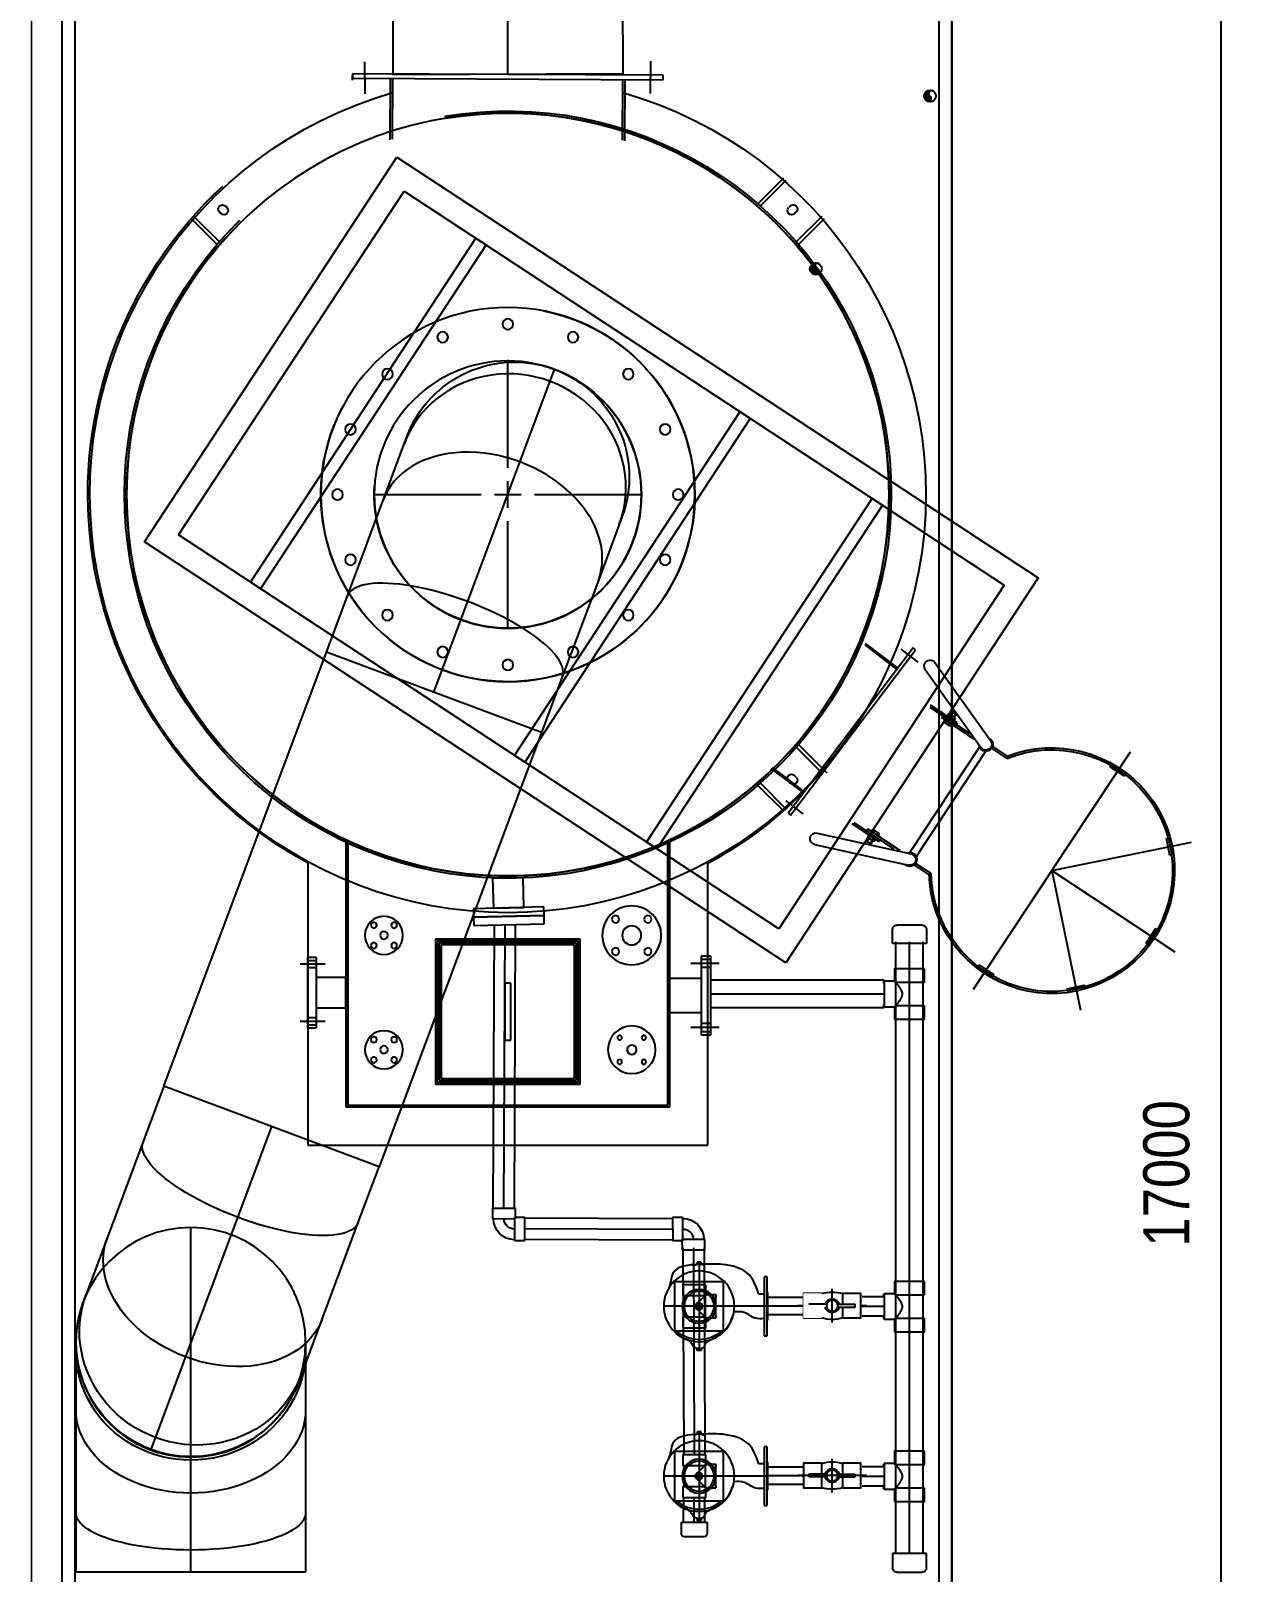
# Model space of a CAD drawing. Header units: millimetres. Extents: x -22441 to 51020, y -26401 to 84849.
# Drawn here: x 42008 to 45957, y 47001 to 52023 of the extents above; entities that cross this region are included whole.
import ezdxf

# ---------------------------------------------------------------- set-up
doc = ezdxf.new("R2010")
doc.units = ezdxf.units.MM
doc.layers.get('Defpoints').update_dxf_attribs({"color": 5})
doc.layers.add('SEAS-CCL-DUCT TEXT', color=7, linetype='Continuous')
doc.styles.add('.VnBook-AntiquaH', font='')
doc.styles.get('.VnBook-AntiquaH').set_extended_font_data('.VnArial NarrowH')
doc.dimstyles.new('1-100(MC)', dxfattribs={"dimtxt": 150, "dimasz": 100, "dimexe": 70, "dimexo": 70, "dimgap": 100, "dimtad": 1, "dimdec": 0, "dimzin": 0, "dimdsep": 46, "dimtxsty": '.VnBook-AntiquaH', "dimblk": 'OPEN30', "dimcen": 0, "dimdle": 70, "dimclrd": 8, "dimclre": 8, "dimclrt": 4, "dimadec": 0, "dimazin": 0, "dimtfac": 1, "dimtdec": 0, "dimtofl": 0, "dimtmove": 0, "dimatfit": 3, "dimldrblk": 'OPEN30', "dimfxl": 1, "dimtolj": 1, "dimtzin": 0, "dimlwd": -1, "dimlwe": -1, "dimarcsym": 0})

# ---------------------------------------------------------------- blocks, each defined once
blk = doc.blocks.new('PVC212')
for p, q in [((-38.5, 38), (-42, 38)), ((0, 38), (3.5, 38)), ((-38.5, -38), (-42, -38)), ((0, -38), (3.5, -38))]:
    blk.add_line(p, q)
blk.add_lwpolyline([(0, -41.5), (0, 41.5), (-38.5, 41.5), (-38.5, -41.5)], close=True)
blk = doc.blocks.new('PVC3')
for p, q in [((-43.5, 45), (-47, 45)), ((0, 45), (3.5, 45)), ((-43.5, -45), (-47, -45)), ((0, -45), (3.5, -45))]:
    blk.add_line(p, q)
blk.add_lwpolyline([(0, -48.5), (0, 48.5), (-41.5, 48.5, 0.414214), (-43.5, 46.5), (-43.5, -46.5, 0.414214), (-41.5, -48.5)], format="xyb", close=True)
blk = doc.blocks.new('cvbhd')
h = blk.add_hatch(color=256)
h.dxf.hatch_style = 1
h.paths.add_polyline_path([(63807.6, 23559.3, 0.414214), (63824.6, 23576.3, 0.414214), (63807.6, 23593.3, 1), (63807.6, 23576.3, -1)])
blk.add_circle((63807.6, 23576.3), 17)
for centre, start, end in [((63807.6, 23584.8), 90, 270), ((63807.6, 23567.8), 270, 90)]:
    blk.add_arc(centre, 8.5, start, end)
blk = doc.blocks.new('*U20')
at = {"ltscale": 20}
blk.add_circle((0, 0), 8, dxfattribs=at)
blk = doc.blocks.new('A$7E95C11161D139')
at = {"lineweight": -3, "ltscale": 2}
for p, q in [((-7513.5, 3226.4), (-7420.7, 3681.5)), ((-7513.5, 3226.4), (-7778.5, 3627.4)), ((-7513.5, 3226.4), (-7126.1, 3482.6)), ((-7513.5, 3226.4), (-7968.5, 3319.4)), ((-7513.5, 3226.4), (-7900.9, 2970.4)), ((-9486.5, 2300.4), (-9486.5, 1961.2)), ((-8933.1, 2300.4), (-8933.1, 1961.2)), ((-9342.5, 2076.4), (-9630.5, 2076.4)), ((-8789.1, 2076.4), (-9077.1, 2076.4))]:
    blk.add_line(p, q, dxfattribs=at)
at = {"lineweight": -3}
for p, q in [((-6559.8, 3181.8), (-7814, 2358.9)), ((-5188.3, 1091.6), (-6559.8, 3181.8)), ((-6582.8, 3071), (-7703.2, 2335.9)), ((-7147.6, 3081), (-7114.2, 3030.5)), ((-7140.1, 3081.8), (-7108, 3033.3)), ((-5299.1, 1114.6), (-6582.8, 3071)), ((-6835.2, 2844.8), (-7090.7, 3027.3)), ((-7468.4, 2784.3), (-7124.3, 3011.7)), ((-7454.7, 2763.6), (-7110.7, 2991)), ((-6857.5, 2813.7), (-7113, 2996.2)), ((-7084.5, 2973.6), (-7014.1, 2867)), ((-7068, 2960.5), (-6981.5, 2829.6)), ((-7032.1, 2918.1), (-7037.5, 2914.4)), ((-7032.1, 2918.1), (-6974.6, 2831.1)), ((-7014.3, 2907.8), (-7004.5, 2914.3)), ((-7013.6, 2906.7), (-7002.7, 2913.9)), ((-7004.5, 2914.3), (-6995.8, 2901.1)), ((-7004.5, 2914.3), (-7002.7, 2913.9)), ((-7002.7, 2913.9), (-6995.4, 2903)), ((-7035.7, 2899.7), (-7042.2, 2895.4)), ((-7030.7, 2875.9), (-7041.4, 2892)), ((-7032.1, 2894.3), (-7038.6, 2890)), ((-7025, 2883.6), (-7031.5, 2879.3)), ((-7021.4, 2878.2), (-7027.9, 2873.9)), ((-7018.2, 2911.2), (-7023.6, 2907.6)), ((-7012.2, 2888.1), (-7022.9, 2904.3)), ((-7014.6, 2905.9), (-7020.1, 2902.2)), ((-7004.7, 2893.1), (-7015.4, 2909.2)), ((-7007.5, 2895.1), (-7013, 2891.5)), ((-7004, 2889.7), (-7009.4, 2886.1)), ((-7006.4, 2895.7), (-6995.4, 2903)), ((-7005.6, 2894.6), (-6995.8, 2901.1)), ((-6995.4, 2903), (-6995.8, 2901.1)), ((-9785.2, 2817.4), (-9738.9, 2817.4)), ((-9738.9, 2817.4), (-9738.9, 2707.5)), ((-7704.3, 2817.4), (-7750.6, 2817.4)), ((-7750.6, 2817.4), (-7750.6, 2707.5)), ((-7526.7, 2826.2), (-7494.7, 2777.8)), ((-7523, 2832.9), (-7489.7, 2782.3)), ((-9799, 2721.2), (-9799, 2803.7)), ((-7690.5, 2721.2), (-7690.5, 2803.7)), ((-7390.8, 2461.1), (-7458.6, 2767.7)), ((-7332.3, 2374.6), (-6793.7, 2782.2)), ((-6787.6, 2774.2), (-7326.3, 2366.6)), ((-6791.5, 2733.7), (-6833.7, 2789.5)), ((-6793.7, 2782.2), (-6787.6, 2774.2)), ((-7428.1, 2452.9), (-7495.9, 2759.5)), ((-7448.9, 2732.7), (-7378.5, 2626.1)), ((-7443.4, 2712.3), (-7356.9, 2581.5)), ((-6778, 2616.3), (-6857.5, 2721.4)), ((-6773.2, 2618.3), (-6853.5, 2724.4)), ((-9738.9, 2707.5), (-9785.2, 2707.5)), ((-7750.6, 2707.5), (-7704.3, 2707.5)), ((-6322.3, 2673.9), (-7442.6, 1938.8)), ((-7418.4, 2662.7), (-7413, 2666.3)), ((-7418.4, 2662.7), (-7360.9, 2575.7)), ((-7400.1, 2658.8), (-7393.6, 2663.1)), ((-6300.3, 2640.5), (-6322.3, 2673.9)), ((-8931.2, 2622.4), (-8931.2, 2398.1)), ((-7415.2, 2641.2), (-7426.1, 2634)), ((-7425.8, 2635.8), (-7426.1, 2634)), ((-7426.1, 2634), (-7418.9, 2623)), ((-7415.9, 2642.3), (-7425.8, 2635.8)), ((-7425.8, 2635.8), (-7417.1, 2622.7)), ((-7420.7, 1905.3), (-6300.3, 2640.5)), ((-7407.9, 2630.3), (-7418.9, 2623)), ((-7418.9, 2623), (-7417.1, 2622.7)), ((-7417.6, 2647.2), (-7412.1, 2650.8)), ((-7407.2, 2629.2), (-7417.1, 2622.7)), ((-7406.2, 2627.7), (-7416.8, 2643.8)), ((-7414, 2641.8), (-7408.6, 2645.5)), ((-7398.7, 2632.7), (-7409.3, 2648.8)), ((-7406.9, 2631.1), (-7401.5, 2634.7)), ((-7403.4, 2625.7), (-7397.9, 2629.3)), ((-7396.6, 2653.4), (-7390.1, 2657.7)), ((-7380.1, 2644.9), (-7390.8, 2661.1)), ((-7389.5, 2642.7), (-7383, 2647)), ((-7385.9, 2637.3), (-7379.4, 2641.6)), ((-7378.5, 2626.1), (-7384, 2622.5)), ((-8935.8, 2492.3), (-8935.8, 2434.7)), ((-7195.9, 2493.6), (-7102.9, 2400.6)), ((-7194.5, 2476.6), (-7111.3, 2393.4)), ((-5389.9, 2484), (-5473.2, 2400.6)), ((-5381.6, 2476.6), (-5464.9, 2393.4)), ((-8935.8, 2434.7), (-8926.6, 2434.7)), ((-7286.2, 2359.3), (-7328.5, 2415.1)), ((-7180.2, 2310.3), (-7260.4, 2416.4)), ((-7177, 2314.4), (-7256.5, 2419.5)), ((-7326.3, 2366.6), (-7332.3, 2374.6)), ((-7223.1, 2368.5), (-7228, 2373.4)), ((-7208.4, 2392.9), (-7203.6, 2388)), ((-5372.6, 2388), (-5367.7, 2392.9)), ((-5348.2, 2373.4), (-5353.1, 2368.5)), ((-7814, 2358.9), (-6442.5, 268.7)), ((-7703.2, 2335.9), (-6419.5, 379.4)), ((-7319, 2351.1), (-7235.7, 2267.8)), ((-7311.7, 2359.5), (-7228.5, 2276.2)), ((-5264.4, 2359.5), (-5347.7, 2276.2)), ((-5257.1, 2351.1), (-5340.4, 2267.8)), ((-9582.5, 2288.3), (-9582.5, 2298.5)), ((-9582.5, 2298.5), (-9390.5, 2298.5)), ((-9390.5, 2288.3), (-9582.5, 2288.3)), ((-9531.7, 2298.5), (-9531.7, 2300.4)), ((-9531.7, 2300.4), (-9441.3, 2300.4)), ((-9441.3, 2298.5), (-9531.7, 2298.5)), ((-9446.5, 2288.3), (-9526.5, 2288.3)), ((-9446.5, 2288.3), (-9446.5, 2270.4)), ((-9441.3, 2300.4), (-9441.3, 2298.5)), ((-9390.5, 2298.5), (-9390.5, 2288.3)), ((-9029.1, 2288.3), (-9029.1, 2298.5)), ((-9029.1, 2298.5), (-8837.1, 2298.5)), ((-8837.1, 2288.3), (-9029.1, 2288.3)), ((-8978.3, 2300.4), (-8887.9, 2300.4)), ((-8978.3, 2298.5), (-8978.3, 2300.4)), ((-8887.9, 2298.5), (-8978.3, 2298.5)), ((-8893.1, 2288.3), (-8973.1, 2288.3)), ((-8893.1, 2288.3), (-8893.1, 2270.4)), ((-8887.9, 2300.4), (-8887.9, 2298.5)), ((-8837.1, 2298.5), (-8837.1, 2288.3)), ((-6039.8, 2243.3), (-7160.1, 1508.2)), ((-7138.2, 1474.8), (-6017.8, 2209.9)), ((-6017.8, 2209.9), (-6039.8, 2243.3)), ((-9566.5, 1996.4), (-9566.5, 2156.4)), ((-9566.5, 2156.4), (-9406.5, 2156.4)), ((-9406.5, 2156.4), (-9406.5, 1996.4)), ((-9013.1, 2156.4), (-8853.1, 2156.4)), ((-9013.1, 1996.4), (-9013.1, 2156.4)), ((-8853.1, 2156.4), (-8853.1, 1996.4)), ((-8049.4, 2114.2), (-7791.9, 2114.2)), ((-8049.4, 2114.2), (-8049.4, 2083.6)), ((-8049.4, 2114.2), (-7791.9, 2114.2)), ((-8049.4, 2114.2), (-8049.4, 2083.6)), ((-8038.3, 2114.2), (-8038.3, 2083.6)), ((-8038.3, 2114.2), (-8038.3, 2083.6)), ((-8025, 2142), (-8025, 2049.8)), ((-8025, 2142), (-8025, 2049.8)), ((-8011.8, 2114.2), (-8011.8, 2083.6)), ((-8011.8, 2114.2), (-8011.8, 2083.6)), ((-7829.5, 2114.2), (-7829.5, 2083.6)), ((-7829.5, 2114.2), (-7829.5, 2083.6)), ((-7816.2, 2142), (-7816.2, 2049.8)), ((-7816.2, 2142), (-7816.2, 2049.8)), ((-7803, 2114.2), (-7803, 2083.6)), ((-7803, 2114.2), (-7803, 2083.6)), ((-7791.9, 2114.2), (-7791.9, 2083.6)), ((-7791.9, 2114.2), (-7791.9, 2083.6)), ((-9683.8, 2091.9), (-9683.8, 2029.1)), ((-9636.6, 2102.3), (-9673.3, 2102.3)), ((-9636.6, 2018.7), (-9636.6, 2102.3)), ((-9624.1, 2082.8), (-9630.5, 2082.8)), ((-9630.5, 2082.8), (-9630.5, 2070)), ((-9630.5, 2070), (-9624.1, 2070)), ((-9624.1, 2070), (-9624.1, 2082.8)), ((-9348.9, 2070), (-9348.9, 2082.8)), ((-9348.9, 2082.8), (-9342.5, 2082.8)), ((-9342.5, 2070), (-9348.9, 2070)), ((-9342.5, 2082.8), (-9342.5, 2070)), ((-9077.1, 2082.8), (-9077.1, 2070)), ((-9070.7, 2082.8), (-9077.1, 2082.8)), ((-9077.1, 2070), (-9070.7, 2070)), ((-9070.7, 2070), (-9070.7, 2082.8)), ((-8795.5, 2082.8), (-8789.1, 2082.8)), ((-8795.5, 2070), (-8795.5, 2082.8)), ((-8789.1, 2070), (-8795.5, 2070)), ((-8789.1, 2082.8), (-8789.1, 2070)), ((-8407.9, 800.5), (-8407.9, 2105.5)), ((-8407.9, 2105.5), (-7489.6, 2105.5)), ((-7791.9, 2083.6), (-8049.4, 2083.6)), ((-7791.9, 2083.6), (-8049.4, 2083.6)), ((-7976.3, 2083.6), (-7976.3, 1975)), ((-7976.3, 2083.6), (-7976.3, 1975)), ((-7865, 2083.6), (-7865, 1975)), ((-7865, 2083.6), (-7865, 1975)), ((-9673.3, 2018.7), (-9636.6, 2018.7)), ((-9406.5, 1996.4), (-9566.5, 1996.4)), ((-8853.1, 1996.4), (-9013.1, 1996.4)), ((-8283.6, 1981.2), (-7420.8, 1981.2)), ((-8283.6, 924.8), (-8283.6, 1981.2)), ((-8277.4, 931), (-8277.4, 1975)), ((-8277.4, 1975), (-7423.6, 1975)), ((-7976.3, 1975), (-7865, 1975)), ((-7976.3, 1975), (-7865, 1975)), ((-4936.2, 1959.6), (-4921.2, 1959.6)), ((-4931.6, 946.3), (-4936.2, 1959.6)), ((-4921.2, 1959.6), (-4916.6, 946.4)), ((-7442.6, 1938.8), (-7420.7, 1905.3)), ((-4981, 1918.1), (-4876, 1918.6)), ((-5135.2, 1834.8), (-4935.6, 1835.7)), ((-5133.2, 1827.3), (-4935.6, 1828.2)), ((-8209, 1689.1), (-7736.7, 1689.1)), ((-8209, 1216.8), (-8209, 1689.1)), ((-8202.8, 1223.1), (-8202.8, 1682.9)), ((-8202.8, 1682.9), (-7743, 1682.9)), ((-8196.6, 1229.3), (-8196.6, 1676.7)), ((-8196.6, 1676.7), (-7749.2, 1676.7)), ((-8190.4, 1235.5), (-8190.4, 1670.5)), ((-8190.4, 1670.5), (-7755.4, 1670.5)), ((-7755.4, 1670.5), (-7755.4, 1235.5)), ((-7749.2, 1676.7), (-7749.2, 1229.3)), ((-7743, 1682.9), (-7743, 1223.1)), ((-7736.7, 1689.1), (-7736.7, 1216.8)), ((-7063.4, 1562.7), (-8478.5, 1033.3)), ((-7063.4, 1562.7), (-6801.1, 861.3)), ((-7160.1, 1508.2), (-7138.2, 1474.8)), ((-8066.1, 1443.7), (-8066.1, 1462.3)), ((-8066.1, 1462.3), (-7879.7, 1462.3)), ((-7879.7, 1462.3), (-7879.7, 1443.7)), ((-7879.7, 1443.7), (-8066.1, 1443.7)), ((-5474.7, 1382.2), (-6595.1, 647.1)), ((-5452.8, 1348.8), (-5474.7, 1382.2)), ((-6573.2, 613.7), (-5452.8, 1348.8)), ((-7736.7, 1216.8), (-8209, 1216.8)), ((-7743, 1223.1), (-8202.8, 1223.1)), ((-7749.2, 1229.3), (-8196.6, 1229.3)), ((-7755.4, 1235.5), (-8190.4, 1235.5)), ((-6419.5, 379.4), (-5299.1, 1114.6)), ((-6442.5, 268.7), (-5188.3, 1091.6)), ((-5131.7, 1069.3), (-4932.2, 1070.2)), ((-5129.8, 1076.8), (-4932.2, 1077.7)), ((-8478.5, 1033.3), (-8216.1, 331.9)), ((-4982.6, 988.2), (-4877.5, 987.3)), ((-7420.8, 924.8), (-8283.6, 924.8)), ((-7423.6, 931), (-8277.4, 931)), ((-7960.5, 827.8), (-7960.5, 924.8)), ((-7960.5, 924.8), (-7861, 924.8)), ((-7861, 827.8), (-7861, 924.8)), ((-4937.9, 946.5), (-4922.9, 946.4)), ((-4916.6, 946.4), (-4931.6, 946.3)), ((-8216.1, 331.9), (-6801.1, 861.3)), ((-8004, 775.7), (-8004, 858)), ((-7817.5, 775.7), (-7817.5, 858)), ((-8025.7, 800.5), (-8025.7, 827.8)), ((-7795.8, 827.8), (-8025.7, 827.8)), ((-8015.8, 800.5), (-8015.8, 827.8)), ((-7992.2, 800.5), (-7992.2, 827.8)), ((-7829.3, 800.5), (-7829.3, 827.8)), ((-7805.7, 800.5), (-7805.7, 827.8)), ((-7795.8, 800.5), (-7795.8, 827.8)), ((-7488, 800.5), (-8407.9, 800.5)), ((-8025.7, 800.5), (-7795.8, 800.5)), ((-6595.1, 647.1), (-6573.2, 613.7)), ((-5389.9, 422), (-5473.2, 505.3)), ((-5389.9, 422), (-5473.2, 505.3)), ((-5381.6, 429.3), (-5464.9, 512.6)), ((-5381.6, 429.3), (-5464.9, 512.6)), ((-5367.7, 513.1), (-5372.6, 518)), ((-5372.6, 518), (-5367.7, 513.1)), ((-5353.1, 537.5), (-5348.2, 532.6)), ((-5348.2, 532.6), (-5353.1, 537.5))]:
    blk.add_line(p, q, dxfattribs=at)
at = {"lineweight": -3, "ltscale": 20}
for p, q in [((0, 2900), (-17000, 2900)), ((-42, 2858), (-16958, 2858)), ((-7692.3, 1341.8), (-7686.6, 1571.7)), ((-7686.6, 1571.7), (-7659.3, 1571)), ((-7665, 1341.1), (-7659.3, 1571)), ((-7659.3, 1571), (-7665, 1341.1)), ((-7659.3, 1571), (-7631.9, 1570.3)), ((-7631.9, 1570.3), (-7637.6, 1340.5)), ((-7636, 1405.7), (-7633.6, 1505.1)), ((-7633.6, 1505.1), (-7536.6, 1502.7)), ((-7536.6, 1502.7), (-7539.1, 1403.3)), ((-7539.1, 1403.3), (-7636, 1405.7)), ((-7665, 1341.1), (-7692.3, 1341.8)), ((-7637.6, 1340.5), (-7665, 1341.1)), ((-16958, 42), (-42, 42)), ((-17000, 0), (0, 0))]:
    blk.add_line(p, q, dxfattribs=at)
at = {"lineweight": -3, "ltscale": 0.3}
for p, q in [((-9525.7, 2807.4), (-9448.7, 2807.4)), ((-8972.3, 2807.4), (-8895.3, 2807.4)), ((-7954, 2807.4), (-7877, 2807.4)), ((-9451.5, 2026.3), (-9521.5, 2026.3)), ((-8898.1, 2026.3), (-8968.1, 2026.3))]:
    blk.add_line(p, q, dxfattribs=at)
at = {"lineweight": -3, "transparency": 16777216}
for p, q in [((-6288.1, 1540.1), (-6288.1, 1891.9)), ((-6288.1, 1409.4), (-6288.1, 1496.5)), ((-6727, 1453), (-6375.2, 1453)), ((-6331.6, 1453), (-6244.5, 1453)), ((-6201, 1453), (-5849.1, 1453)), ((-6288.1, 1014), (-6288.1, 1365.9))]:
    blk.add_line(p, q, dxfattribs=at)
at = {"lineweight": -3, "extrusion": (0.936601, 0.350397, 0)}
for p, q in [((-6386, 1816.1), (-6567.5, 1748.2)), ((-6362.1, 1825), (-6386, 1816.1)), ((-6567.5, 1748.2), (-6881.9, 1630.6)), ((-6881.9, 1630.6), (-7063.4, 1562.7))]:
    blk.add_line(p, q, dxfattribs=at)
at = {"lineweight": -3, "extrusion": (0.99999, -0.004519, 0)}
for p, q in [((-4917.2, 1827.4), (-4920.6, 1078.6)), ((-2866.3, 1826.6), (-4917.2, 1827.4)), ((-2869.7, 1077.7), (-4920.6, 1078.6))]:
    blk.add_line(p, q, dxfattribs=at)
at = {"lineweight": -3, "extrusion": (-0.936601, -0.350397, 0)}
for p, q in [((-8660, 965.4), (-8478.5, 1033.3)), ((-8974.4, 847.7), (-8660, 965.4)), ((-9155.9, 779.8), (-8974.4, 847.7)), ((-9179.8, 770.9), (-9155.9, 779.8))]:
    blk.add_line(p, q, dxfattribs=at)
at = {"lineweight": -3, "extrusion": (1, 3.9317e-05, 0)}
for p, q in [((-9605.5, 793.9), (-9799.4, 793.9)), ((-9799.4, 793.9), (-9799.3, 45.1)), ((-9269.9, 793.9), (-9605.5, 793.9)), ((-9076.1, 793.9), (-9269.9, 793.9)), ((-9050.5, 793.9), (-9076.1, 793.9)), ((-9605.5, 45.1), (-9799.3, 45.1)), ((-9269.8, 45.1), (-9605.5, 45.1)), ((-9076, 45.1), (-9269.8, 45.1)), ((-9050.5, 45.1), (-9076, 45.1))]:
    blk.add_line(p, q, dxfattribs=at)
at = {"lineweight": -3}
for points in [[(-7463.6, 3611.3), (-7408.5, 3600), (-7407.1, 3606.6), (-7462.3, 3617.9)], [(-7750.3, 3533.8), (-7703.4, 3564.8), (-7707.1, 3570.5), (-7754, 3539.4)], [(-7206.1, 3463.3), (-7175.1, 3416.3), (-7169.5, 3420.1), (-7200.5, 3467)], [(-7898.3, 3276.3), (-7887, 3331.4), (-7893.6, 3332.8), (-7904.9, 3277.7)], [(-7820.9, 2989.6), (-7851.9, 3036.6), (-7857.5, 3032.8), (-7826.5, 2985.9)]]:
    blk.add_lwpolyline(points, close=True, dxfattribs=at)
for points in [[(-9738.9, 2807.4), (-7745.8, 2807.4)], [(-9738.9, 2762.4), (-7745.8, 2762.4)], [(-9738.9, 2717.4), (-7745.8, 2717.4)], [(-8965.4, 2679.4), (-8965.4, 2608.3)], [(-8933.9, 2679.4), (-8933.9, 2608.3)], [(-8902.4, 2679.4), (-8902.4, 2608.3)], [(-7960.5, 2679.4), (-7960.5, 2114.2)], [(-7915.5, 2679.4), (-7915.5, 2114.2)], [(-7870.5, 2679.4), (-7870.5, 2114.2)], [(-8926.6, 2476.1), (-8891.3, 2476.1), (-8891.3, 2416.8), (-8971.1, 2416.8), (-8971.1, 2476.1), (-8935.8, 2476.1)], [(-8959.3, 2300.4), (-8959.3, 2416.8)], [(-8931.2, 2300.4), (-8931.2, 2416.8)], [(-8903.1, 2300.4), (-8903.1, 2416.8)], [(-9636.7, 2095), (-9556.8, 2095.4)], [(-9636.6, 2060.5), (-9556.7, 2060.8)], [(-8742.2, 2058), (-9416.4, 2060.8)], [(-8742, 2092.5), (-9416.2, 2095.4)], [(-9636.5, 2025.9), (-9556.5, 2026.3)], [(-8742.3, 2023.4), (-9416.5, 2026.3)], [(-8717.4, 1990), (-8715.4, 1507.9)], [(-8682.9, 1990.2), (-8680.8, 1508)], [(-8648.3, 1990.3), (-8646.3, 1508.2)], [(-6932.2, 1212), (-5880.2, 1605.6)], [(-8616.4, 1474.6), (-7690.1, 1478.5)], [(-8616.2, 1440.1), (-7690, 1444)], [(-8616.1, 1405.5), (-7689.8, 1409.4)], [(-4918.9, 1453), (-1938.6, 1447.9)], [(-6801.1, 861.3), (-6099.7, 1123.7)], [(-8347.3, 682.6), (-9399.3, 289)], [(-9799.3, 419.5), (-8676.1, 419.5)], [(-8216.1, 331.9), (-8917.4, 69.5)]]:
    blk.add_lwpolyline(points, dxfattribs=at)
at = {"lineweight": -3, "ltscale": 0.3}
for points in [[(-9449.2, 2717.4, 0.001066), (-9450.7, 2718.6, 0.003643), (-9451.1, 2719, 0.000474), (-9454.7, 2721.9, 0.000975), (-9456.5, 2723.4, 0.010388), (-9458.6, 2725, 0.003471), (-9464.9, 2729.6, 0.025749), (-9468.8, 2732, 0.015409), (-9475.5, 2735.6, 0.057711), (-9481.2, 2737.6, 0.056727), (-9487.2, 2738.3, 0.056727), (-9493.3, 2737.6, 0.057711), (-9499, 2735.6, 0.015409), (-9505.7, 2732, 0.025749), (-9509.6, 2729.6, 0.003471), (-9515.9, 2725, 0.010388), (-9518, 2723.4, 0.000975), (-9519.8, 2721.9, 0.000474), (-9523.4, 2719, 0.003643), (-9523.8, 2718.6, 0.001066), (-9525.2, 2717.4)], [(-8895.8, 2717.4, 0.001066), (-8897.3, 2718.6, 0.003643), (-8897.7, 2719, 0.000474), (-8901.3, 2721.9, 0.000975), (-8903.1, 2723.4, 0.010388), (-8905.1, 2725, 0.003471), (-8911.5, 2729.6, 0.025749), (-8915.3, 2732, 0.015409), (-8922.1, 2735.6, 0.057711), (-8927.7, 2737.6, 0.056727), (-8933.8, 2738.3, 0.056727), (-8939.9, 2737.6, 0.057711), (-8945.6, 2735.6, 0.015409), (-8952.3, 2732, 0.025749), (-8956.2, 2729.6, 0.003471), (-8962.5, 2725, 0.010388), (-8964.6, 2723.4, 0.000975), (-8966.3, 2721.9, 0.000474), (-8970, 2719, 0.003643), (-8970.4, 2718.6, 0.001066), (-8971.8, 2717.4)], [(-7877.5, 2717.4, 0.001066), (-7878.9, 2718.6, 0.003643), (-7879.4, 2719, 0.000474), (-7883, 2721.9, 0.000975), (-7884.8, 2723.4, 0.010388), (-7886.8, 2725, 0.003471), (-7893.2, 2729.6, 0.025749), (-7897, 2732, 0.015409), (-7903.8, 2735.6, 0.057711), (-7909.4, 2737.6, 0.056727), (-7915.5, 2738.3, 0.056727), (-7921.6, 2737.6, 0.057711), (-7927.2, 2735.6, 0.015409), (-7934, 2732, 0.025749), (-7937.8, 2729.6, 0.003471), (-7944.2, 2725, 0.010388), (-7946.2, 2723.4, 0.000975), (-7948, 2721.9, 0.000474), (-7951.6, 2719, 0.003643), (-7952.1, 2718.6, 0.001066), (-7953.5, 2717.4)]]:
    blk.add_lwpolyline(points, format="xyb", dxfattribs=at)
for points in [[(-9452, 2095.4), (-9486.5, 2060.8), (-9521.1, 2095.4)], [(-8898.5, 2095.4), (-8933.1, 2060.8), (-8967.7, 2095.4)]]:
    blk.add_lwpolyline(points, dxfattribs=at)
at = {"lineweight": -3, "ltscale": 20}
for radius in [1242.9, 609.6, 435.4]:
    blk.add_circle((-6288.1, 1453), radius, dxfattribs=at)
at = {"lineweight": -3}
for centre, radius in [((-9486.5, 2076.4), 115.2), ((-8933.1, 2076.4), 115.2), ((-9486.5, 2076.4), 55.2), ((-9486.5, 2076.4), 48.8), ((-8933.1, 2076.4), 55.2), ((-8933.1, 2076.4), 48.8), ((-9486.5, 2076.4), 11.5), ((-9486.5, 2076.4), 5.12), ((-8933.1, 2076.4), 11.5), ((-8933.1, 2076.4), 5.12), ((-8097.2, 1856.9), 77.7), ((-7724.3, 1856.9), 96.3), ((-7777, 1909.7), 11.8), ((-7671.6, 1909.7), 11.8), ((-8136.7, 1896.5), 7.46), ((-8097.2, 1856.9), 15.5), ((-8057.6, 1896.5), 7.46), ((-7724.3, 1856.9), 31.1), ((-8136.7, 1817.4), 7.46), ((-8057.6, 1817.4), 7.46), ((-7777, 1804.2), 11.8), ((-7671.6, 1804.2), 11.8), ((-8097.2, 1049), 62.1), ((-7724.3, 1049), 62.1), ((-8130.1, 1082), 9.32), ((-8097.2, 1049), 12.4), ((-8064.2, 1082), 9.32), ((-7757.3, 1082), 9.32), ((-7724.3, 1049), 12.4), ((-7691.4, 1082), 9.32), ((-8130.1, 1016.1), 9.32), ((-8064.2, 1016.1), 9.32), ((-7757.3, 1016.1), 9.32), ((-7691.4, 1016.1), 9.32), ((-9050.5, 419.5), 374.4)]:
    blk.add_circle(centre, radius, dxfattribs=at)
for centre, radius, start, end in [((-7513.5, 3226.4), 400.4, 338.3142, 268.6144), ((-7513.5, 3226.4), 393.8, 338.3142, 268.6144), ((-7101.8, 3011.7), 22.5, 19.8089, 263.3856), ((-7101.8, 3011.7), 22.5, 123.4643, 263.3856), ((-7101.8, 3011.7), 19.1, 51.5972, 231.5972), ((-7037.4, 2894.7), 4.83, 171.6864, 255.2422), ((-7022.1, 2893.2), 16.8, 190.951, 235.9777), ((-7026.7, 2878.6), 4.83, 171.6864, 255.2422), ((-7018.8, 2906.9), 4.83, 171.6864, 255.2422), ((-7003.6, 2905.4), 16.8, 190.951, 235.9777), ((-7019.4, 2906.6), 4.83, 351.6864, 75.2422), ((-7024, 2891.9), 16.8, 10.951, 55.9777), ((-7008.2, 2890.8), 4.83, 171.6864, 255.2422), ((-7008.7, 2890.4), 4.83, 351.6864, 75.2422), ((-9785.2, 2803.7), 13.7, 90, 180), ((-7704.3, 2803.7), 13.7, 0, 90), ((-6846.4, 2829.2), 19.1, 234.4612, 54.4612), ((-7477.2, 2763.6), 22.5, 343.5431, 227.1197), ((-7477.2, 2763.6), 19.1, 15.3314, 195.3314), ((-7477.2, 2763.6), 22.5, 343.5431, 123.4643), ((-9785.2, 2721.2), 13.7, 180, 270), ((-7704.3, 2721.2), 13.7, 270, 0), ((-6288.1, 1453), 1249.8, 350.5393, 315.6746), ((-6288.1, 1453), 1242.9, 350.6393, 315.5746), ((-7394.8, 2658.4), 4.83, 351.6864, 75.2422), ((-7412.8, 2646.5), 4.83, 171.6864, 255.2422), ((-7397.5, 2645), 16.8, 190.951, 235.9777), ((-7413.4, 2646.2), 4.83, 351.6864, 75.2422), ((-7418, 2631.5), 16.8, 10.951, 55.9777), ((-7402.2, 2630.4), 4.83, 171.6864, 255.2422), ((-7402.7, 2630), 4.83, 351.6864, 75.2422), ((-7399.5, 2643.8), 16.8, 10.951, 55.9777), ((-7384.2, 2642.3), 4.83, 351.6864, 75.2422), ((-6360.1, 1500.8), 1281.2, 123.4246, 151.8392), ((-7409.5, 2457), 19.1, 192.4674, 12.4674), ((-7218.2, 2383.1), 13.8, 45, 225), ((-7213.3, 2378.2), 13.8, 225, 45), ((-5362.8, 2378.2), 13.8, 135, 315), ((-5357.9, 2383.1), 13.8, 315, 135), ((-9486.5, 2076.4), 108.8, 137.3321, 222.6679), ((-8933.1, 2076.4), 108.8, 137.3321, 222.6679), ((-9673.3, 2091.9), 10.5, 90, 180), ((-9602.9, 2078.5), 21.6, 142.3222, 168.4515), ((-9602.9, 2074.4), 21.6, 191.5485, 217.6778), ((-9370.1, 2078.5), 21.6, 11.5485, 37.6778), ((-9370.1, 2074.4), 21.6, 322.3222, 348.4515), ((-9049.5, 2078.5), 21.6, 142.3222, 168.4515), ((-9049.5, 2074.4), 21.6, 191.5485, 217.6778), ((-8816.7, 2078.5), 21.6, 11.5485, 37.6778), ((-8816.7, 2074.4), 21.6, 322.3222, 348.4515), ((-8715.5, 2023.7), 68.7, 359.7588, 89.7588), ((-6288.1, 1453), 609.6, 10.998, 298.0971), ((-9673.3, 2029.1), 10.5, 180, 270), ((-8715.5, 2023.7), 34.2, 359.7588, 89.7588), ((-6288.1, 1453), 435.4, 32.4039, 273.8103), ((-6230.9, 1474.4), 374.4, 290.5116, 110.5116), ((-8647.3, 1474.5), 68.7, 179.7588, 269.7588), ((-8647.3, 1474.5), 34.2, 179.7588, 269.7588), ((-9048.6, 420.2), 374.4, 110.5116, 290.5116), ((-6286.6, 1449), 1365.3, 208.3618, 317.315), ((-5362.8, 527.7), 13.8, 45, 225), ((-5362.8, 527.7), 13.8, 45, 225), ((-5357.9, 522.9), 13.8, 225, 45), ((-5357.9, 522.9), 13.8, 225, 45)]:
    blk.add_arc(centre, radius, start, end, dxfattribs=at)
at = {"lineweight": -3, "ltscale": 20}
blk.add_arc((-6288.1, 1453), 1362.5, 15.9775, 344.002, dxfattribs=at)
at = {"lineweight": -3, "extrusion": (0, 0, -1)}
for centre, ratio in [((-6254.8, 1465.4), 0.957222), ((-6436.3, 1397.5), 0.725788), ((-6750.7, 1279.9), 0.324933)]:
    blk.add_ellipse(centre, major_axis=(-131.2, 350.7), ratio=ratio, start_param=0, end_param=3.141593, dxfattribs=at)
at = {"lineweight": -3}
for centre, major_axis, ratio in [((-8528.8, 614.7), (-131.2, 350.7), 0.324933), ((-8843.2, 497.1), (-131.2, 350.7), 0.725788), ((-9605.5, 419.5), (0, 374.4), 0.324933), ((-9269.8, 419.5), (0, 374.4), 0.725788), ((-9076, 419.5), (0, 374.4), 0.957222), ((-9024.7, 429.2), (-131.2, 350.7), 0.957222)]:
    blk.add_ellipse(centre, major_axis=major_axis, ratio=ratio, start_param=0, end_param=3.141593, dxfattribs=at)
for points in [[(-9526.5, 2288.3), (-9525.4, 2260), (-9506.9, 2223.8), (-9504.9, 2190.2)], [(-8973.1, 2288.3), (-8971.9, 2260), (-8953.4, 2223.8), (-8951.5, 2190.2)], [(-9504.9, 2190.2), (-9565.6, 2160.2), (-9594.5, 2117.6), (-9613.6, 2094), (-9620.1, 2091.7), (-9624.1, 2082.8), (-9624.1, 2070), (-9620.1, 2061.1), (-9612.1, 2054.8), (-9597.2, 2042.2), (-9591.9, 2028.4), (-9560.5, 1988.1)], [(-8951.5, 2190.2), (-9012.2, 2160.2), (-9041.1, 2117.6), (-9060.1, 2094), (-9066.6, 2091.7), (-9070.7, 2082.8), (-9070.7, 2070), (-9066.6, 2061.1), (-9058.7, 2054.8), (-9043.7, 2042.2), (-9038.5, 2028.4), (-9007.1, 1988.1)]]:
    blk.add_spline(points, degree=3, dxfattribs=at)
for points in [[(-9446.5, 2270.4), (-9422.7, 2262.6), (-9368, 2244.6), (-9346.3, 2154.7), (-9350.1, 2076.9), (-9355, 1980.7), (-9416, 1984.8), (-9429.5, 1976.4)], [(-8893.1, 2270.4), (-8869.2, 2262.6), (-8814.6, 2244.6), (-8792.9, 2154.7), (-8796.7, 2076.9), (-8801.6, 1980.7), (-8862.6, 1984.8), (-8876, 1976.4)]]:
    blk.add_open_spline(points, degree=3, knots=[0, 0, 0, 0, 111.632788, 255.658832, 374.218416, 515.298871, 597.401516, 597.401516, 597.401516, 597.401516], dxfattribs=at)
for name, p, xscale, yscale, zscale, rotation in [('cvbhd', (-22445.5, 77338.6), -1.125, 1.125, 1.125, 123.4643153225894), ('cvbhd', (-23008.6, 76966.4), -1.125, 1.125, 1.125, 123.4643153225894), ('PVC3', (-8748.7, 2058), -0.7678148561158912, 0.7678148561158912, 0.7678148561158912, 359.7587815956821), ('PVC3', (-8681.4, 1990.2), -0.7678148561158912, 0.7678148561158912, 0.7678148561158912, 89.75878159568215), ('PVC3', (-8681.3, 1508), -0.7678148561158912, 0.7678148561158912, 0.7678148561158912, 269.7587815956822), ('PVC3', (-8614, 1440.2), -0.7678148561158912, 0.7678148561158912, 0.7678148561158912, 179.7587815956822)]:
    blk.add_blockref(name, p, dxfattribs=dict(at, xscale=xscale, yscale=yscale, zscale=zscale, rotation=rotation))
at = {"lineweight": -3, "ltscale": 0.3, "xscale": -1}
for p in [(-9569.2, 2762.4), (-9015.8, 2762.4), (-7997.5, 2762.4)]:
    blk.add_blockref('PVC3', p, dxfattribs=at)
for name, p, rotation in [('PVC3', (-9405.2, 2762.4), 180.0000000000001), ('PVC3', (-8851.8, 2762.4), 180.0000000000001), ('PVC3', (-7833.5, 2762.4), 180.0000000000001), ('PVC212', (-9487.2, 2679.4), 90.00000000000004), ('PVC212', (-8933.8, 2679.4), 90.00000000000004), ('PVC212', (-7915.5, 2679.4), 90.00000000000004)]:
    blk.add_blockref(name, p, dxfattribs=dict(at, rotation=rotation))
at = {"lineweight": -3, "ltscale": 0.3, "xscale": -0.9092463768115943, "yscale": 0.9092463768115943, "zscale": 0.9092463768115943}
for p, rotation in [((-9486.5, 2130.8), 270), ((-8933.1, 2130.8), 270), ((-9416.5, 2060.8), 180), ((-8863.1, 2060.8), 180)]:
    blk.add_blockref('PVC212', p, dxfattribs=dict(at, rotation=rotation))
for p in [(-9556.5, 2060.8), (-9003.1, 2060.8)]:
    blk.add_blockref('PVC212', p, dxfattribs=at)
at = {"lineweight": -3, "transparency": 16777216, "xscale": 2.177248270998272, "yscale": 2.177248270998272, "zscale": 2.177248270998272}
blk.add_blockref('*U20', (-6288.1, 2008.2), dxfattribs=at)
at = {"lineweight": -3, "transparency": 16777216}
for p, xscale, yscale, zscale, rotation in [((-6500.5, 1965.9), 2.177248270998272, 2.177248270998272, 2.177248270998272, 22.50000000000008), ((-6075.6, 1965.9), 2.177248270998271, 2.177248270998272, 2.177248270998272, 337.5000000000001), ((-6680.7, 1845.6), 2.177248270998272, 2.177248270998272, 2.177248270998272, 45.00000000000005), ((-5895.5, 1845.6), 2.177248270998271, 2.177248270998272, 2.177248270998272, 315.0000000000001), ((-6801, 1665.5), 2.177248270998271, 2.177248270998271, 2.177248270998271, 67.50000000000006), ((-5775.1, 1665.5), 2.177248270998272, 2.177248270998272, 2.177248270998272, 292.5000000000001), ((-6843.3, 1453), 2.177248270998272, 2.177248270998272, 2.177248270998272, 90.00000000000006), ((-5732.9, 1453), 2.177248270998272, 2.177248270998272, 2.177248270998272, 270), ((-6801, 1240.5), 2.177248270998272, 2.177248270998272, 2.177248270998272, 112.5000000000001), ((-5775.1, 1240.5), 2.177248270998271, 2.177248270998271, 2.177248270998271, 247.5), ((-6680.7, 1060.4), 2.177248270998272, 2.177248270998272, 2.177248270998272, 135.0000000000001), ((-5895.5, 1060.4), 2.177248270998272, 2.177248270998272, 2.177248270998272, 225), ((-6500.5, 940.1), 2.177248270998271, 2.177248270998272, 2.177248270998272, 157.5000000000001), ((-6075.6, 940.1), 2.177248270998273, 2.177248270998272, 2.177248270998272, 202.5000000000001), ((-6288.1, 897.8), 2.177248270998272, 2.177248270998272, 2.177248270998272, 180)]:
    blk.add_blockref('*U20', p, dxfattribs=dict(at, xscale=xscale, yscale=yscale, zscale=zscale, rotation=rotation))
at = {"lineweight": -3}
blk.add_wipeout([(-9524.5, 2603.7), (-9524.5, 2544.5), (-9526, 2538.8), (-9527.3, 2532.7), (-9528.1, 2527.9), (-9528.6, 2523.8), (-9529, 2519.2), (-9529.2, 2515.8), (-9529.3, 2512.5), (-9529.3, 2510.3), (-9529.2, 2506.3), (-9529, 2501.8), (-9528.7, 2498.2), (-9528.2, 2493.5), (-9527.6, 2489.5), (-9526.9, 2485.8), (-9526.2, 2482.6), (-9525.5, 2479.8), (-9524.5, 2476.1), (-9524.5, 2416.8), (-9444.7, 2416.8), (-9444.7, 2476.1), (-9443.3, 2481.4), (-9442.3, 2486.1), (-9441.6, 2490.4), (-9441, 2494), (-9440.6, 2497.9), (-9440.3, 2501.5), (-9440, 2506), (-9440, 2510.3), (-9440.1, 2515.3), (-9440.2, 2518.4), (-9440.5, 2522.2), (-9440.9, 2525.8), (-9441.4, 2529.2), (-9442.2, 2534), (-9443, 2537.5), (-9443.7, 2540.6), (-9444.7, 2544.5), (-9444.7, 2603.7)], dxfattribs=at)
for p, q in [((-9484.6, 2622.4), (-9484.6, 2398.1)), ((-9489.2, 2585.8), (-9480.1, 2585.8)), ((-9489.2, 2528.2), (-9489.2, 2585.8)), ((-9480.1, 2528.2), (-9480.1, 2585.8)), ((-9539.2, 2510.3), (-9430.1, 2510.3)), ((-9489.2, 2492.3), (-9489.2, 2434.7)), ((-9480.1, 2492.3), (-9480.1, 2434.7)), ((-9489.2, 2434.7), (-9480.1, 2434.7))]:
    blk.add_line(p, q, dxfattribs=at)
for points in [[(-9518.8, 2679.4), (-9518.8, 2608.3)], [(-9487.3, 2679.4), (-9487.3, 2608.3)], [(-9455.8, 2679.4), (-9455.8, 2608.3)], [(-9489.2, 2544.5), (-9524.5, 2544.5), (-9524.5, 2603.7), (-9444.7, 2603.7), (-9444.7, 2544.5), (-9480.1, 2544.5)], [(-9480.1, 2476.1), (-9444.7, 2476.1), (-9444.7, 2416.8), (-9524.5, 2416.8), (-9524.5, 2476.1), (-9489.2, 2476.1)], [(-9512.8, 2300.4), (-9512.8, 2416.8)], [(-9484.6, 2300.4), (-9484.6, 2416.8)], [(-9456.5, 2300.4), (-9456.5, 2416.8)]]:
    blk.add_lwpolyline(points, dxfattribs=at)
blk.add_circle((-9484.6, 2510.3), 18.5, dxfattribs=at)
for centre, radius, start, end in [((-9404.2, 2510.3), 125.1, 164.1362, 195.8638), ((-9484.6, 2510.3), 22.8, 101.537, 258.463), ((-9484.6, 2510.3), 22.8, 281.537, 78.463), ((-9565.1, 2510.3), 125.1, 344.1362, 15.8638)]:
    blk.add_arc(centre, radius, start, end, dxfattribs=at)
blk.add_wipeout([(-8971.1, 2603.7), (-8971.1, 2544.5), (-8972.6, 2538.8), (-8973.8, 2532.7), (-8974.6, 2527.9), (-8975.1, 2523.8), (-8975.5, 2519.2), (-8975.7, 2515.8), (-8975.8, 2512.5), (-8975.9, 2510.3), (-8975.8, 2506.3), (-8975.6, 2501.8), (-8975.3, 2498.2), (-8974.7, 2493.5), (-8974.1, 2489.5), (-8973.5, 2485.8), (-8972.8, 2482.6), (-8972.1, 2479.8), (-8971.1, 2476.1), (-8971.1, 2416.8), (-8891.3, 2416.8), (-8891.3, 2476.1), (-8889.9, 2481.4), (-8888.9, 2486.1), (-8888.1, 2490.4), (-8887.6, 2494), (-8887.2, 2497.9), (-8886.8, 2501.5), (-8886.6, 2506), (-8886.6, 2510.3), (-8886.6, 2515.3), (-8886.8, 2518.4), (-8887.1, 2522.2), (-8887.5, 2525.8), (-8888, 2529.2), (-8888.8, 2534), (-8889.5, 2537.5), (-8890.3, 2540.6), (-8891.3, 2544.5), (-8891.3, 2603.7)], dxfattribs=at)
for p, q in [((-8935.8, 2585.8), (-8926.6, 2585.8)), ((-8935.8, 2528.2), (-8935.8, 2585.8)), ((-8926.6, 2528.2), (-8926.6, 2585.8)), ((-8985.8, 2510.3), (-8876.6, 2510.3)), ((-8926.6, 2492.3), (-8926.6, 2434.7))]:
    blk.add_line(p, q, dxfattribs=at)
blk.add_lwpolyline([(-8935.8, 2544.5), (-8971.1, 2544.5), (-8971.1, 2603.7), (-8891.3, 2603.7), (-8891.3, 2544.5), (-8926.6, 2544.5)], dxfattribs=at)
blk.add_circle((-8931.2, 2510.3), 18.5, dxfattribs=at)
for centre, radius, start, end in [((-8850.8, 2510.3), 125.1, 164.1362, 195.8638), ((-8931.2, 2510.3), 22.8, 101.537, 258.463), ((-8931.2, 2510.3), 22.8, 281.537, 78.463), ((-9011.6, 2510.3), 125.1, 344.1362, 15.8638)]:
    blk.add_arc(centre, radius, start, end, dxfattribs=at)
blk = doc.blocks.new('_Open30')
at = {"color": 0, "linetype": 'ByBlock', "lineweight": -2}
for p, q in [((-1, 0.267949), (0, 0)), ((0, 0), (-1, -0.267949)), ((0, 0), (-1, 0))]:
    blk.add_line(p, q, dxfattribs=at)
blk = doc.blocks.new('*D3542')
at = {"layer": 'Defpoints', "color": 8}
for p, q in [((45080, 56800), (45956.5, 56800)), ((45886.5, 56700), (45886.5, 39900)), ((45080, 39800), (45956.5, 39800))]:
    blk.add_line(p, q, dxfattribs=at)
at = {"layer": 'Defpoints', "color": 0}
for p in [(45010, 56800), (45010, 39800), (45886.5, 39800)]:
    blk.add_point(p, dxfattribs=at)
at = {"layer": 'Defpoints', "color": 8, "xscale": 100, "yscale": 100, "zscale": 100}
for p, rotation in [((45886.5, 56800), 90), ((45886.5, 39800), 270)]:
    blk.add_blockref('_Open30', p, dxfattribs=dict(at, rotation=rotation))
at = {"layer": 'Defpoints', "color": 4, "insert": (45710, 48300), "char_height": 150, "attachment_point": 5, "rotation": 90, "style": '.VnBook-AntiquaH'}
blk.add_mtext('\\A1;17000', dxfattribs=at)

msp = doc.modelspace()

# ---------------------------------------------------------------- block references
at = {"xscale": -1, "rotation": 269.9999999999998}
msp.add_blockref('A$7E95C11161D139', (42109.6, 56800), dxfattribs=at)

# ---------------------------------------------------------------- next in the draw order: linework, layer by layer
at = {"color": 1, "const_width": 5}
msp.add_lwpolyline([(42010, 56800), (45010, 56800), (45010, 39800), (42010, 39800)], close=True, dxfattribs=at)
at = {"layer": 'SEAS-CCL-DUCT TEXT'}
msp.add_xline((45010, 64109.7), (0, 1), dxfattribs=at)

# ---------------------------------------------------------------- next in the draw order: dimensions: what is measured, and where the dimension line sits
at = {"layer": 'Defpoints'}
dim = msp.add_linear_dim(base=(45886.5, 39800), p1=(45010, 56800), p2=(45010, 39800), angle=90, dimstyle='1-100(MC)', dxfattribs=at)
dim.commit()
dim.dimension.update_dxf_attribs({"geometry": '*D3542', "text_midpoint": (45710, 48300)})

doc.saveas('drawing.dxf')
